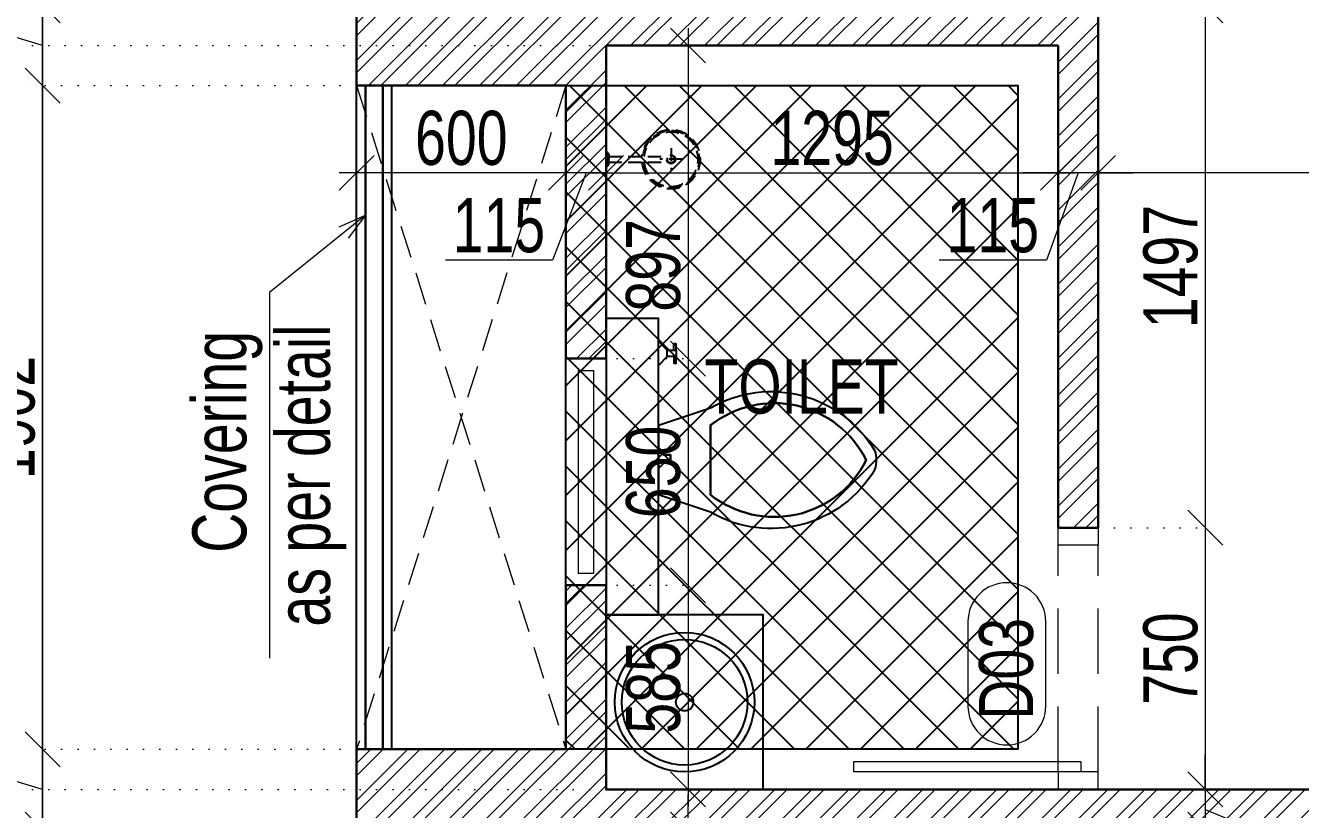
# Model space of a CAD drawing. Header units: inches. Extents: x 785882 to 928568, y 496782 to 576896.
# Drawn here: x 861737 to 865391, y 519789 to 522037 of the extents above; entities that cross this region are included whole.
import ezdxf
from ezdxf.enums import TextEntityAlignment as Align

# ---------------------------------------------------------------- set-up
doc = ezdxf.new("R2010")
doc.units = ezdxf.units.IN
doc.header["$LTSCALE"] = 750
doc.header["$MEASUREMENT"] = 0
for name, pattern in [('DOT', [0.25, 0, -0.25]), ('HIDDEN', [0.375, 0.25, -0.125]), ('HIDDEN2', [0.1875, 0.125, -0.0625])]:
    doc.linetypes.add(name, pattern=pattern)
for name, color, linetype, lineweight in [('DIMENSION WORKING-MSA', 222, 'Continuous', 13), ('DOOR NO-MSA', 4, 'Continuous', 9), ('DOOR-MSA', 50, 'Continuous', 13), ('DOTTED LINE-MSA', 3, 'HIDDEN2', 13), ('ELE-01-MSA', 7, 'Continuous', 30), ('TEXT DETAIL-MSA', 212, 'Continuous', 13), ('TEXT ROOM NAME-MSA', 210, 'Continuous', 13), ('WALL HATCH-MSA', 251, 'Continuous', 9), ('WALL-MSA', 32, 'Continuous', 30), ('WINDOW-MSA', 50, 'Continuous', 13)]:
    doc.layers.add(name, color=color, linetype=linetype, lineweight=lineweight)
for name, color, linetype in [('ELE-02-MSA', 4, 'Continuous'), ('HATCH-SUNK 300MM-MSA', 47, 'Continuous'), ('P.FIXTURE', 7, 'Continuous')]:
    doc.layers.add(name, color=color, linetype=linetype)
doc.styles.add('125', font='swisscl.ttf', dxfattribs={"height": 125})
doc.styles.add('AR', font='swisscl.ttf')
doc.styles.add('ARIAL', font='swisscl.ttf', dxfattribs={"height": 360})
doc.styles.add('Arial-Reg+0.8Sc', font='swisscl.ttf')
doc.styles.add('MtXpl_Swis721_LtCn_B', font='swisscl.ttf')
doc.dimstyles.new('100 K.T', dxfattribs={"dimtxt": 360, "dimasz": 80, "dimexe": 0.18, "dimexo": 0.0625, "dimgap": 1, "dimtad": 1, "dimdec": 0, "dimzin": 0, "dimdsep": 46, "dimtxsty": 'ARIAL', "dimblk": 'DOT', "dimcen": 0.09, "dimse1": 1, "dimse2": 1, "dimclrd": 50, "dimclrt": 256, "dimadec": 0, "dimazin": 0, "dimtfac": 1, "dimtdec": 0, "dimtofl": 0, "dimtmove": 1, "dimatfit": 0, "dimfxl": 1, "dimtolj": 1, "dimtzin": 0, "dimlwd": -1, "dimarcsym": 0})
doc.dimstyles.new('WORKING DIM', dxfattribs={"dimtxt": 155, "dimasz": 100, "dimexe": 50, "dimexo": 0, "dimgap": 20, "dimtad": 1, "dimdec": 0, "dimzin": 0, "dimdsep": 46, "dimtxsty": 'AR', "dimblk": 'OBLIQUE', "dimcen": 0.09, "dimdle": 50, "dimclrd": 256, "dimclre": 250, "dimclrt": 256, "dimadec": 0, "dimazin": 0, "dimtfac": 1, "dimtdec": 0, "dimtofl": 0, "dimtmove": 1, "dimatfit": 0, "dimfxl": 1, "dimtolj": 1, "dimtzin": 0, "dimlwd": -1, "dimlwe": -1, "dimarcsym": 0})
pattern_1 = [(45, (36976.4, 0), (-53.0330086, 53.0330086), []), (45, (37011.755, 0), (-53.0330086, 53.0330086), [])]

# ---------------------------------------------------------------- blocks, each defined once
blk = doc.blocks.new('t4tgg34')
for points in [[(375405.3, -62759.1), (375390.8, -62744.6), (375390.8, -62738.4), (375370.8, -62738.4), (375370.8, -62719.7), (375390.8, -62719.7), (375390.8, -62713.4), (375405.3, -62699), (375405.3, -62635.1), (375255.5, -62585.2, 0.412342), (374784.6, -62708.9, 0.132891), (374784.6, -62761, 0.412336), (375255.5, -62884.7), (375405.3, -62834.8)], [(375255.5, -62834.8, -0.475238), (374809.5, -62734.9, -0.475243), (375255.5, -62635.1)]]:
    blk.add_lwpolyline(points, format="xyb", close=True)
blk.add_lwpolyline([(375255.5, -62834.8), (375255.5, -62635.1, 0.475243), (374809.5, -62734.9, 0.475238), (375255.5, -62834.8, 0.489246)], format="xyb")
blk.add_lwpolyline([(375405.3, -62635.1), (375405.3, -62699), (375390.8, -62713.4), (375390.8, -62719.7), (375370.8, -62719.7), (375370.8, -62738.4), (375390.8, -62738.4), (375390.8, -62744.6), (375405.3, -62759.1), (375405.3, -62699), (375405.3, -62834.8)])
blk = doc.blocks.new('9')
at = {"linetype": 'Continuous'}
for p, q in [((709869.5, -390414.7), (709869.5, -390433.8)), ((709875.9, -390433.8), (709869.5, -390433.8)), ((709875.9, -390414.7), (709875.9, -390433.8))]:
    blk.add_line(p, q, dxfattribs=at)
for points in [[(709875.9, -390395.7), (709875.9, -390376.6), (709869.5, -390376.6), (709869.5, -390395.7)], [(709894.9, -390395.7), (709920.3, -390370.3), (709920.3, -390440.1), (709894.9, -390414.7)]]:
    blk.add_lwpolyline(points, dxfattribs=at)
blk.add_lwpolyline([(709894.9, -390414.7), (709869.5, -390414.7), (709869.5, -390395.7), (709894.9, -390395.7)], close=True, dxfattribs=at)
blk = doc.blocks.new('SHOWE')
at = {"linetype": 'HIDDEN', "ltscale": 0.2}
for p, q in [((3964261.3, -1171717.9), (3964261.3, -1171674.7)), ((3964261.3, -1171674.7), (3964263.3, -1171674.7)), ((3964264.2, -1171676.3), (3964264.2, -1171716.3)), ((3964447.4, -1171664.5), (3964447.4, -1171728.1)), ((3964268.7, -1171680.5), (3964268.7, -1171696.3)), ((3964268.7, -1171688.6), (3964437.5, -1171688.6)), ((3964268.7, -1171712), (3964268.7, -1171696.3)), ((3964268.7, -1171704), (3964437.5, -1171704)), ((3964479.2, -1171696.3), (3964415.6, -1171696.3)), ((3964261.3, -1171717.9), (3964263.3, -1171717.9))]:
    blk.add_line(p, q, dxfattribs=at)
for radius in [12.5, 10.6]:
    blk.add_circle((3964447.4, -1171696.3), radius, dxfattribs=at)
for centre, radius, start, end in [((3964447.4, -1171696.3), 84.1, 185.2383, 174.7617), ((3964447.4, -1171696.3), 81.4, 185.4105, 174.5895), ((3964447.4, -1171696.3), 78, 185.6496, 174.3504), ((3964262.4, -1171676.3), 1.76, 358.0282, 62.0821), ((3964259.8, -1171685.3), 10.1, 28.3436, 64.2104), ((3964259.8, -1171707.2), 10.1, 295.7896, 331.6564), ((3964262.4, -1171716.3), 1.76, 297.9179, 1.9718)]:
    blk.add_arc(centre, radius, start, end, dxfattribs=at)
blk = doc.blocks.new('A$C59c041b7')
at = {"layer": 'HATCH-SUNK 300MM-MSA', "transparency": 33554559}
h = blk.add_hatch(dxfattribs=at)
h.set_pattern_fill('ANSI37', color=256, scale=35)
h.set_pattern_definition([(45, (0, 0), (-78.57724, 78.57724), []), (135, (0, 0), (-78.57724, -78.57724), [])])
h.paths.add_polyline_path([(0, -41339.9), (1295.4, -41339.9), (1295.4, -43242.1), (0, -43242.1)])
at = {"layer": 'HATCH-SUNK 300MM-MSA'}
blk.add_lwpolyline([(0, -41339.9), (1295.4, -41339.9), (1295.4, -43242.1), (0, -43242.1)], close=True, dxfattribs=at)
blk = doc.blocks.new('_Dot')
at = {"linetype": 'ByBlock', "lineweight": -2}
blk.add_line((-0.5, 0), (-1, 0), dxfattribs=at)
at = {"linetype": 'ByBlock', "const_width": 0.5}
blk.add_lwpolyline([(-0.25, 0, 1), (0.25, 0, 1)], format="xyb", close=True, dxfattribs=at)
blk = doc.blocks.new('Win-Tag-03')
blk.add_lwpolyline([(-130, 120), (130, 120, -0.414214), (250, 0), (250, 0, -0.414214), (130, -120), (-130, -120, -0.414214), (-250, 0), (-250, 0, -0.414214)], format="xyb", close=True)
blk = doc.blocks.new('A$Ca69f7aba')
at = {"layer": 'WINDOW-MSA', "ltscale": 5000}
for points in [[(-750, 0), (-700, 0), (-700, -115), (-750, -115)], [(0, 0), (-50, 0), (-50, -115), (0, -115)], [(-50, -50), (-50, -700), (-80, -700), (-80, -50)]]:
    blk.add_lwpolyline(points, close=True, dxfattribs=at)
at = {"layer": 'WINDOW-MSA', "linetype": 'HIDDEN'}
blk.add_lwpolyline([(-50, 0), (-700, 0)], dxfattribs=at)
at = {"layer": 'WINDOW-MSA', "linetype": 'HIDDEN', "elevation": 0}
blk.add_lwpolyline([(-50, -115), (-700, -115)], dxfattribs=at)
blk = doc.blocks.new('_Oblique')
at = {"color": 0, "linetype": 'ByBlock', "lineweight": -2}
blk.add_line((-0.5, -0.5), (0.5, 0.5), dxfattribs=at)
blk = doc.blocks.new('*D2219')
at = {"layer": 'Defpoints', "color": 0, "ltscale": 0.25, "transparency": 16777216}
for p in [(861785.9, 519961.9), (862685.9, 519961.9), (862685.9, 519731.9)]:
    blk.add_point(p, dxfattribs=at)
at = {"layer": 'DIMENSION WORKING-MSA', "ltscale": 0.25, "transparency": 16777216}
for p, q in [((861626.4, 519894.7), (861626.4, 520205.4)), ((861785.9, 519961.9), (861785.9, 520061.9)), ((861785.9, 519731.9), (861785.9, 519961.9)), ((861785.9, 519846.9), (861626.4, 519894.7)), ((861785.9, 519731.9), (861785.9, 519631.9))]:
    blk.add_line(p, q, dxfattribs=at)
at = {"layer": 'DIMENSION WORKING-MSA', "color": 250, "linetype": 'DOT', "ltscale": 0.25, "transparency": 16777216}
for p, q in [((862685.9, 519961.9), (861735.9, 519961.9)), ((862685.9, 519731.9), (861735.9, 519731.9))]:
    blk.add_line(p, q, dxfattribs=at)
at = {"layer": 'DIMENSION WORKING-MSA', "ltscale": 0.25, "transparency": 16777216, "xscale": 100, "yscale": 100, "zscale": 100}
for p, rotation in [((861785.9, 519961.9), 270), ((861785.9, 519731.9), 90)]:
    blk.add_blockref('_Oblique', p, dxfattribs=dict(at, rotation=rotation))
at = {"layer": 'DIMENSION WORKING-MSA', "ltscale": 0.25, "transparency": 16777216, "insert": (861526.9, 520050), "char_height": 155, "attachment_point": 5, "rotation": 90, "style": 'AR'}
blk.add_mtext('\\A1;230', dxfattribs=at)
blk = doc.blocks.new('*D2220')
at = {"layer": 'Defpoints', "color": 0, "ltscale": 0.25, "transparency": 16777216}
for p in [(861785.9, 521864.1), (862685.9, 521864.1), (862685.9, 519961.9)]:
    blk.add_point(p, dxfattribs=at)
at = {"layer": 'DIMENSION WORKING-MSA', "ltscale": 0.25, "transparency": 16777216}
blk.add_line((861785.9, 519911.9), (861785.9, 521914.1), dxfattribs=at)
at = {"layer": 'DIMENSION WORKING-MSA', "color": 250, "linetype": 'DOT', "ltscale": 0.25, "transparency": 16777216}
for p, q in [((862685.9, 521864.1), (861735.9, 521864.1)), ((862685.9, 519961.9), (861735.9, 519961.9))]:
    blk.add_line(p, q, dxfattribs=at)
at = {"layer": 'DIMENSION WORKING-MSA', "ltscale": 0.25, "transparency": 16777216, "xscale": 100, "yscale": 100, "zscale": 100}
for p, rotation in [((861785.9, 521864.1), 90), ((861785.9, 519961.9), 270)]:
    blk.add_blockref('_Oblique', p, dxfattribs=dict(at, rotation=rotation))
at = {"layer": 'DIMENSION WORKING-MSA', "ltscale": 0.25, "transparency": 16777216, "insert": (861686.5, 520913), "char_height": 155, "attachment_point": 5, "rotation": 90, "style": 'AR'}
blk.add_mtext('\\A1;1902', dxfattribs=at)
blk = doc.blocks.new('*D2229')
at = {"layer": 'Defpoints', "color": 0, "ltscale": 0.25, "transparency": 16777216}
for p in [(861785.9, 522094.1), (862685.9, 522094.1), (862685.9, 521864.1)]:
    blk.add_point(p, dxfattribs=at)
at = {"layer": 'DIMENSION WORKING-MSA', "ltscale": 0.25, "transparency": 16777216}
for p, q in [((861626.4, 522026.9), (861626.4, 522337.6)), ((861785.9, 522094.1), (861785.9, 522194.1)), ((861785.9, 521864.1), (861785.9, 522094.1)), ((861785.9, 521979.1), (861626.4, 522026.9)), ((861785.9, 521864.1), (861785.9, 521764.1))]:
    blk.add_line(p, q, dxfattribs=at)
at = {"layer": 'DIMENSION WORKING-MSA', "color": 250, "linetype": 'DOT', "ltscale": 0.25, "transparency": 16777216}
for p, q in [((862685.9, 522094.1), (861735.9, 522094.1)), ((862685.9, 521864.1), (861735.9, 521864.1))]:
    blk.add_line(p, q, dxfattribs=at)
at = {"layer": 'DIMENSION WORKING-MSA', "ltscale": 0.25, "transparency": 16777216, "xscale": 100, "yscale": 100, "zscale": 100}
for p, rotation in [((861785.9, 522094.1), 270), ((861785.9, 521864.1), 90)]:
    blk.add_blockref('_Oblique', p, dxfattribs=dict(at, rotation=rotation))
at = {"layer": 'DIMENSION WORKING-MSA', "ltscale": 0.25, "transparency": 16777216, "insert": (861526.9, 522182.2), "char_height": 155, "attachment_point": 5, "rotation": 90, "style": 'AR'}
blk.add_mtext('\\A1;230', dxfattribs=at)
blk = doc.blocks.new('*D2144')
at = {"layer": 'Defpoints', "color": 0, "ltscale": 0.25, "transparency": 16777216}
for p in [(861135.9, 519846.9), (863400.9, 519846.9), (862685.9, 519731.9)]:
    blk.add_point(p, dxfattribs=at)
at = {"layer": 'DIMENSION WORKING-MSA', "ltscale": 0.25, "transparency": 16777216}
for p, q in [((860976.8, 519837.1), (860976.8, 520143.9)), ((861135.9, 519846.9), (861135.9, 519946.9)), ((861135.9, 519731.9), (861135.9, 519846.9)), ((861135.9, 519789.4), (860976.8, 519837.1)), ((861135.9, 519731.9), (861135.9, 519631.9))]:
    blk.add_line(p, q, dxfattribs=at)
at = {"layer": 'DIMENSION WORKING-MSA', "color": 250, "linetype": 'DOT', "ltscale": 0.25, "transparency": 16777216}
for p, q in [((863400.9, 519846.9), (861085.9, 519846.9)), ((862685.9, 519731.9), (861085.9, 519731.9))]:
    blk.add_line(p, q, dxfattribs=at)
at = {"layer": 'DIMENSION WORKING-MSA', "ltscale": 0.25, "transparency": 16777216, "xscale": 100, "yscale": 100, "zscale": 100}
for p, rotation in [((861135.9, 519846.9), 270), ((861135.9, 519731.9), 90)]:
    blk.add_blockref('_Oblique', p, dxfattribs=dict(at, rotation=rotation))
at = {"layer": 'DIMENSION WORKING-MSA', "ltscale": 0.25, "transparency": 16777216, "insert": (860877.7, 519990.5), "char_height": 155, "attachment_point": 5, "rotation": 90, "style": 'AR'}
blk.add_mtext('\\A1;115', dxfattribs=at)
blk = doc.blocks.new('*D2065')
at = {"layer": 'Defpoints', "color": 0, "ltscale": 0.25, "transparency": 16777216}
for p in [(861135.9, 521979.1), (863400.9, 521979.1), (863400.9, 519846.9)]:
    blk.add_point(p, dxfattribs=at)
at = {"layer": 'DIMENSION WORKING-MSA', "ltscale": 0.25, "transparency": 16777216}
blk.add_line((861135.9, 519796.9), (861135.9, 522029.1), dxfattribs=at)
at = {"layer": 'DIMENSION WORKING-MSA', "color": 250, "linetype": 'DOT', "ltscale": 0.25, "transparency": 16777216}
for p, q in [((863400.9, 521979.1), (861085.9, 521979.1)), ((863400.9, 519846.9), (861085.9, 519846.9))]:
    blk.add_line(p, q, dxfattribs=at)
at = {"layer": 'DIMENSION WORKING-MSA', "ltscale": 0.25, "transparency": 16777216, "xscale": 100, "yscale": 100, "zscale": 100}
for p, rotation in [((861135.9, 521979.1), 90), ((861135.9, 519846.9), 270)]:
    blk.add_blockref('_Oblique', p, dxfattribs=dict(at, rotation=rotation))
at = {"layer": 'DIMENSION WORKING-MSA', "ltscale": 0.25, "transparency": 16777216, "insert": (861036.5, 520913), "char_height": 155, "attachment_point": 5, "rotation": 90, "style": 'AR'}
blk.add_mtext('\\A1;2132', dxfattribs=at)
blk = doc.blocks.new('*D2066')
at = {"layer": 'Defpoints', "color": 0, "ltscale": 0.25, "transparency": 16777216}
for p in [(861135.9, 522094.1), (862685.9, 522094.1), (863400.9, 521979.1)]:
    blk.add_point(p, dxfattribs=at)
at = {"layer": 'DIMENSION WORKING-MSA', "ltscale": 0.25, "transparency": 16777216}
for p, q in [((860976.8, 522084.3), (860976.8, 522391.1)), ((861135.9, 522094.1), (861135.9, 522194.1)), ((861135.9, 522036.6), (860976.8, 522084.3)), ((861135.9, 521979.1), (861135.9, 522094.1)), ((861135.9, 521979.1), (861135.9, 521879.1))]:
    blk.add_line(p, q, dxfattribs=at)
at = {"layer": 'DIMENSION WORKING-MSA', "color": 250, "linetype": 'DOT', "ltscale": 0.25, "transparency": 16777216}
for p, q in [((862685.9, 522094.1), (861085.9, 522094.1)), ((863400.9, 521979.1), (861085.9, 521979.1))]:
    blk.add_line(p, q, dxfattribs=at)
at = {"layer": 'DIMENSION WORKING-MSA', "ltscale": 0.25, "transparency": 16777216, "xscale": 100, "yscale": 100, "zscale": 100}
for p, rotation in [((861135.9, 522094.1), 270), ((861135.9, 521979.1), 90)]:
    blk.add_blockref('_Oblique', p, dxfattribs=dict(at, rotation=rotation))
at = {"layer": 'DIMENSION WORKING-MSA', "ltscale": 0.25, "transparency": 16777216, "insert": (860877.7, 522237.7), "char_height": 155, "attachment_point": 5, "rotation": 90, "style": 'AR'}
blk.add_mtext('\\A1;115', dxfattribs=at)
blk = doc.blocks.new('*D2110')
at = {"layer": 'Defpoints', "color": 0, "ltscale": 0.25, "transparency": 16777216}
for p in [(860485.9, 563204), (863285.9, 563204), (863285.9, 504339.5)]:
    blk.add_point(p, dxfattribs=at)
at = {"layer": 'DIMENSION WORKING-MSA', "ltscale": 0.25, "transparency": 16777216}
blk.add_line((860485.9, 504289.5), (860485.9, 563254), dxfattribs=at)
at = {"layer": 'DIMENSION WORKING-MSA', "color": 250, "linetype": 'DOT', "ltscale": 0.25, "transparency": 16777216}
for p, q in [((863285.9, 563204), (860435.9, 563204)), ((863285.9, 504339.5), (860435.9, 504339.5))]:
    blk.add_line(p, q, dxfattribs=at)
at = {"layer": 'DIMENSION WORKING-MSA', "ltscale": 0.25, "transparency": 16777216, "xscale": 100, "yscale": 100, "zscale": 100}
for p, rotation in [((860485.9, 563204), 90), ((860485.9, 504339.5), 270)]:
    blk.add_blockref('_Oblique', p, dxfattribs=dict(at, rotation=rotation))
at = {"layer": 'DIMENSION WORKING-MSA', "ltscale": 0.25, "transparency": 16777216, "insert": (860386.5, 533771.7), "char_height": 155, "attachment_point": 5, "rotation": 90, "style": 'AR'}
blk.add_mtext('\\A1;58865', dxfattribs=at)
blk = doc.blocks.new('*D1546')
at = {"layer": 'Defpoints', "color": 0, "ltscale": 0.25, "transparency": 16777216}
for p in [(863385.9, 519731.9), (863635.9, 519731.9), (863385.9, 519514)]:
    blk.add_point(p, dxfattribs=at)
at = {"layer": 'DIMENSION WORKING-MSA', "ltscale": 0.25, "transparency": 16777216}
for p, q in [((863635.9, 519731.9), (863635.9, 519831.9)), ((863635.9, 519514), (863635.9, 519731.9)), ((863635.9, 519622.9), (863885.9, 519527.5)), ((863635.9, 519514), (863635.9, 519414)), ((863885.9, 519527.5), (863885.9, 519217))]:
    blk.add_line(p, q, dxfattribs=at)
at = {"layer": 'DIMENSION WORKING-MSA', "color": 250, "linetype": 'DOT', "ltscale": 0.25, "transparency": 16777216}
for p, q in [((863385.9, 519731.9), (863685.9, 519731.9)), ((863385.9, 519514), (863685.9, 519514))]:
    blk.add_line(p, q, dxfattribs=at)
at = {"layer": 'DIMENSION WORKING-MSA', "ltscale": 0.25, "transparency": 16777216, "xscale": 100, "yscale": 100, "zscale": 100}
for p, rotation in [((863635.9, 519731.9), 270), ((863635.9, 519514), 90)]:
    blk.add_blockref('_Oblique', p, dxfattribs=dict(at, rotation=rotation))
at = {"layer": 'DIMENSION WORKING-MSA', "ltscale": 0.25, "transparency": 16777216, "insert": (863786.5, 519372.2), "char_height": 155, "attachment_point": 5, "rotation": 90, "style": 'AR'}
blk.add_mtext('\\A1;218', dxfattribs=at)
blk = doc.blocks.new('*D1547')
at = {"layer": 'Defpoints', "color": 0, "ltscale": 0.25, "transparency": 16777216}
for p in [(863635.9, 521979.1, 0), (863385.9, 521081.9), (863635.9, 521081.9)]:
    blk.add_point(p, dxfattribs=at)
at = {"layer": 'DIMENSION WORKING-MSA', "ltscale": 0.25, "transparency": 16777216}
blk.add_line((863635.9, 522029.1), (863635.9, 521031.9), dxfattribs=at)
at = {"layer": 'DIMENSION WORKING-MSA', "color": 250, "linetype": 'DOT', "ltscale": 0.25, "transparency": 16777216}
for p, q in [((863635.9, 521979.1), (863685.9, 521979.1)), ((863385.9, 521081.9), (863685.9, 521081.9))]:
    blk.add_line(p, q, dxfattribs=at)
at = {"layer": 'DIMENSION WORKING-MSA', "ltscale": 0.25, "transparency": 16777216, "xscale": 100, "yscale": 100, "zscale": 100}
for p, rotation in [((863635.9, 521979.1), 90), ((863635.9, 521081.9), 270)]:
    blk.add_blockref('_Oblique', p, dxfattribs=dict(at, rotation=rotation))
at = {"layer": 'DIMENSION WORKING-MSA', "ltscale": 0.25, "transparency": 16777216, "insert": (863536.5, 521349), "char_height": 155, "attachment_point": 5, "rotation": 90, "style": 'AR'}
blk.add_mtext('\\A1;897', dxfattribs=at)
blk = doc.blocks.new('*D1548')
at = {"layer": 'Defpoints', "color": 0, "ltscale": 0.25, "transparency": 16777216}
for p in [(863385.9, 521081.9), (863385.9, 520431.9), (863635.9, 520431.9)]:
    blk.add_point(p, dxfattribs=at)
at = {"layer": 'DIMENSION WORKING-MSA', "ltscale": 0.25, "transparency": 16777216}
blk.add_line((863635.9, 521131.9), (863635.9, 520381.9), dxfattribs=at)
at = {"layer": 'DIMENSION WORKING-MSA', "color": 250, "linetype": 'DOT', "ltscale": 0.25, "transparency": 16777216}
for p, q in [((863385.9, 521081.9), (863685.9, 521081.9)), ((863385.9, 520431.9), (863685.9, 520431.9))]:
    blk.add_line(p, q, dxfattribs=at)
at = {"layer": 'DIMENSION WORKING-MSA', "ltscale": 0.25, "transparency": 16777216, "xscale": 100, "yscale": 100, "zscale": 100}
for p, rotation in [((863635.9, 521081.9), 90), ((863635.9, 520431.9), 270)]:
    blk.add_blockref('_Oblique', p, dxfattribs=dict(at, rotation=rotation))
at = {"layer": 'DIMENSION WORKING-MSA', "ltscale": 0.25, "transparency": 16777216, "insert": (863536.5, 520756.9), "char_height": 155, "attachment_point": 5, "rotation": 90, "style": 'AR'}
blk.add_mtext('\\A1;650', dxfattribs=at)
blk = doc.blocks.new('*D1549')
at = {"layer": 'Defpoints', "color": 0, "ltscale": 0.25, "transparency": 16777216}
for p in [(863385.9, 520431.9), (863635.9, 519846.9), (863635.9, 519846.9)]:
    blk.add_point(p, dxfattribs=at)
at = {"layer": 'DIMENSION WORKING-MSA', "ltscale": 0.25, "transparency": 16777216}
blk.add_line((863635.9, 520481.9), (863635.9, 519796.9), dxfattribs=at)
at = {"layer": 'DIMENSION WORKING-MSA', "color": 250, "linetype": 'DOT', "ltscale": 0.25, "transparency": 16777216}
for p, q in [((863385.9, 520431.9), (863685.9, 520431.9)), ((863635.9, 519846.9), (863685.9, 519846.9))]:
    blk.add_line(p, q, dxfattribs=at)
at = {"layer": 'DIMENSION WORKING-MSA', "ltscale": 0.25, "transparency": 16777216, "xscale": 100, "yscale": 100, "zscale": 100}
for p, rotation in [((863635.9, 520431.9), 90), ((863635.9, 519846.9), 270)]:
    blk.add_blockref('_Oblique', p, dxfattribs=dict(at, rotation=rotation))
at = {"layer": 'DIMENSION WORKING-MSA', "ltscale": 0.25, "transparency": 16777216, "insert": (863536.5, 520139.4), "char_height": 155, "attachment_point": 5, "rotation": 90, "style": 'AR'}
blk.add_mtext('\\A1;585', dxfattribs=at)
blk = doc.blocks.new('*D1562')
at = {"layer": 'Defpoints', "color": 0, "ltscale": 0.25, "transparency": 16777216}
for p in [(864811.3, 522094.1), (864811.3, 520596.9), (865118.4, 520596.9)]:
    blk.add_point(p, dxfattribs=at)
at = {"layer": 'DIMENSION WORKING-MSA', "ltscale": 0.25, "transparency": 16777216}
blk.add_line((865118.4, 522144.1), (865118.4, 520546.9), dxfattribs=at)
at = {"layer": 'DIMENSION WORKING-MSA', "color": 250, "linetype": 'DOT', "ltscale": 0.25, "transparency": 16777216}
for p, q in [((864811.3, 522094.1), (865168.4, 522094.1)), ((864811.3, 520596.9), (865168.4, 520596.9))]:
    blk.add_line(p, q, dxfattribs=at)
at = {"layer": 'DIMENSION WORKING-MSA', "ltscale": 0.25, "transparency": 16777216, "xscale": 100, "yscale": 100, "zscale": 100}
for p, rotation in [((865118.4, 522094.1), 90), ((865118.4, 520596.9), 270)]:
    blk.add_blockref('_Oblique', p, dxfattribs=dict(at, rotation=rotation))
at = {"layer": 'DIMENSION WORKING-MSA', "ltscale": 0.25, "transparency": 16777216, "insert": (865019.2, 521345.5), "char_height": 155, "attachment_point": 5, "rotation": 90, "style": 'AR'}
blk.add_mtext('\\A1;1497', dxfattribs=at)
blk = doc.blocks.new('*D1563')
at = {"layer": 'Defpoints', "color": 0, "ltscale": 0.25, "transparency": 16777216}
for p in [(864811.3, 520596.9), (864811.3, 519846.9), (865118.4, 519846.9)]:
    blk.add_point(p, dxfattribs=at)
at = {"layer": 'DIMENSION WORKING-MSA', "ltscale": 0.25, "transparency": 16777216}
blk.add_line((865118.4, 520646.9), (865118.4, 519796.9), dxfattribs=at)
at = {"layer": 'DIMENSION WORKING-MSA', "color": 250, "linetype": 'DOT', "ltscale": 0.25, "transparency": 16777216}
for p, q in [((864811.3, 520596.9), (865168.4, 520596.9)), ((864811.3, 519846.9), (865168.4, 519846.9))]:
    blk.add_line(p, q, dxfattribs=at)
at = {"layer": 'DIMENSION WORKING-MSA', "ltscale": 0.25, "transparency": 16777216, "xscale": 100, "yscale": 100, "zscale": 100}
for p, rotation in [((865118.4, 520596.9), 90), ((865118.4, 519846.9), 270)]:
    blk.add_blockref('_Oblique', p, dxfattribs=dict(at, rotation=rotation))
at = {"layer": 'DIMENSION WORKING-MSA', "ltscale": 0.25, "transparency": 16777216, "insert": (865019.1, 520221.9), "char_height": 155, "attachment_point": 5, "rotation": 90, "style": 'AR'}
blk.add_mtext('\\A1;750', dxfattribs=at)
blk = doc.blocks.new('*D1564')
at = {"layer": 'Defpoints', "color": 0, "ltscale": 0.25, "transparency": 16777216}
for p in [(865118.4, 519846.9), (865118.4, 519731.9), (865118.4, 519731.9)]:
    blk.add_point(p, dxfattribs=at)
at = {"layer": 'DIMENSION WORKING-MSA', "ltscale": 0.25, "transparency": 16777216}
for p, q in [((865118.4, 519846.9), (865118.4, 519946.9)), ((865118.4, 519846.9), (865118.4, 519731.9)), ((865118.4, 519789.4), (865368.4, 519686.4)), ((865118.4, 519731.9), (865118.4, 519631.9)), ((865368.4, 519686.4), (865368.4, 519379.6))]:
    blk.add_line(p, q, dxfattribs=at)
at = {"layer": 'DIMENSION WORKING-MSA', "color": 250, "linetype": 'DOT', "ltscale": 0.25, "transparency": 16777216}
for p, q in [((865118.4, 519846.9), (865168.4, 519846.9)), ((865118.4, 519731.9), (865168.4, 519731.9))]:
    blk.add_line(p, q, dxfattribs=at)
at = {"layer": 'DIMENSION WORKING-MSA', "ltscale": 0.25, "transparency": 16777216, "xscale": 100, "yscale": 100, "zscale": 100}
for p, rotation in [((865118.4, 519846.9), 270), ((865118.4, 519731.9), 90)]:
    blk.add_blockref('_Oblique', p, dxfattribs=dict(at, rotation=rotation))
at = {"layer": 'DIMENSION WORKING-MSA', "ltscale": 0.25, "transparency": 16777216, "insert": (865269.4, 519533), "char_height": 155, "attachment_point": 5, "rotation": 90, "style": 'AR'}
blk.add_mtext('\\A1;115', dxfattribs=at)
blk = doc.blocks.new('*D1435')
at = {"layer": 'Defpoints', "color": 0, "ltscale": 0.25, "transparency": 16777216}
for p in [(863400.9, 521614.1), (864696.3, 521614.1), (864696.3, 521614.1)]:
    blk.add_point(p, dxfattribs=at)
at = {"layer": 'DIMENSION WORKING-MSA', "color": 250, "linetype": 'DOT', "ltscale": 0.25, "transparency": 16777216}
for p, q in [((863400.9, 521614.1), (863400.9, 521664.1)), ((864696.3, 521614.1), (864696.3, 521664.1))]:
    blk.add_line(p, q, dxfattribs=at)
at = {"layer": 'DIMENSION WORKING-MSA', "ltscale": 0.25, "transparency": 16777216}
blk.add_line((863350.9, 521614.1), (864746.3, 521614.1), dxfattribs=at)
at = {"layer": 'DIMENSION WORKING-MSA', "ltscale": 0.25, "transparency": 16777216, "xscale": 100, "yscale": 100, "zscale": 100, "rotation": 180}
blk.add_blockref('_Oblique', (863400.9, 521614.1), dxfattribs=at)
at = {"layer": 'DIMENSION WORKING-MSA', "ltscale": 0.25, "transparency": 16777216, "xscale": 100, "yscale": 100, "zscale": 100}
blk.add_blockref('_Oblique', (864696.3, 521614.1), dxfattribs=at)
at = {"layer": 'DIMENSION WORKING-MSA', "ltscale": 0.25, "transparency": 16777216, "insert": (864048.6, 521713.4), "char_height": 155, "attachment_point": 5, "style": 'AR'}
blk.add_mtext('\\A1;1295', dxfattribs=at)
blk = doc.blocks.new('*D1436')
at = {"layer": 'Defpoints', "color": 0, "ltscale": 0.25, "transparency": 16777216}
for p in [(863285.9, 521614.1), (863285.9, 521614.1), (863400.9, 521614.1)]:
    blk.add_point(p, dxfattribs=at)
at = {"layer": 'DIMENSION WORKING-MSA', "color": 250, "linetype": 'DOT', "ltscale": 0.25, "transparency": 16777216}
for p, q in [((863285.9, 521614.1), (863285.9, 521664.1)), ((863400.9, 521614.1), (863400.9, 521664.1))]:
    blk.add_line(p, q, dxfattribs=at)
at = {"layer": 'DIMENSION WORKING-MSA', "ltscale": 0.25, "transparency": 16777216}
for p, q in [((863285.9, 521614.1), (863185.9, 521614.1)), ((863343.4, 521614.1), (863247.1, 521364.1)), ((863400.9, 521614.1), (863285.9, 521614.1)), ((863400.9, 521614.1), (863500.9, 521614.1)), ((863247.1, 521364.1), (862940.3, 521364.1))]:
    blk.add_line(p, q, dxfattribs=at)
at = {"layer": 'DIMENSION WORKING-MSA', "ltscale": 0.25, "transparency": 16777216, "xscale": 100, "yscale": 100, "zscale": 100}
blk.add_blockref('_Oblique', (863285.9, 521614.1), dxfattribs=at)
at = {"layer": 'DIMENSION WORKING-MSA', "ltscale": 0.25, "transparency": 16777216, "xscale": 100, "yscale": 100, "zscale": 100, "rotation": 180}
blk.add_blockref('_Oblique', (863400.9, 521614.1), dxfattribs=at)
at = {"layer": 'DIMENSION WORKING-MSA', "ltscale": 0.25, "transparency": 16777216, "insert": (863093.7, 521463.1), "char_height": 155, "attachment_point": 5, "style": 'AR'}
blk.add_mtext('\\A1;115', dxfattribs=at)
blk = doc.blocks.new('*D1437')
at = {"layer": 'Defpoints', "color": 0, "ltscale": 0.25, "transparency": 16777216}
for p in [(862685.9, 521614.1), (862685.9, 521614.1), (863285.9, 521614.1)]:
    blk.add_point(p, dxfattribs=at)
at = {"layer": 'DIMENSION WORKING-MSA', "color": 250, "linetype": 'DOT', "ltscale": 0.25, "transparency": 16777216}
for p, q in [((862685.9, 521614.1), (862685.9, 521664.1)), ((863285.9, 521614.1), (863285.9, 521664.1))]:
    blk.add_line(p, q, dxfattribs=at)
at = {"layer": 'DIMENSION WORKING-MSA', "ltscale": 0.25, "transparency": 16777216}
blk.add_line((863335.9, 521614.1), (862635.9, 521614.1), dxfattribs=at)
at = {"layer": 'DIMENSION WORKING-MSA', "ltscale": 0.25, "transparency": 16777216, "xscale": 100, "yscale": 100, "zscale": 100, "rotation": 180}
blk.add_blockref('_Oblique', (862685.9, 521614.1), dxfattribs=at)
at = {"layer": 'DIMENSION WORKING-MSA', "ltscale": 0.25, "transparency": 16777216, "xscale": 100, "yscale": 100, "zscale": 100}
blk.add_blockref('_Oblique', (863285.9, 521614.1), dxfattribs=at)
at = {"layer": 'DIMENSION WORKING-MSA', "ltscale": 0.25, "transparency": 16777216, "insert": (862985.9, 521713.4), "char_height": 155, "attachment_point": 5, "style": 'AR'}
blk.add_mtext('\\A1;600', dxfattribs=at)
blk = doc.blocks.new('*D1438')
at = {"layer": 'Defpoints', "color": 0, "ltscale": 0.25, "transparency": 16777216}
for p in [(864696.3, 521614.1), (864696.3, 521614.1), (864811.3, 521614.1)]:
    blk.add_point(p, dxfattribs=at)
at = {"layer": 'DIMENSION WORKING-MSA', "color": 250, "linetype": 'DOT', "ltscale": 0.25, "transparency": 16777216}
for p, q in [((864696.3, 521614.1), (864696.3, 521664.1)), ((864811.3, 521614.1), (864811.3, 521664.1))]:
    blk.add_line(p, q, dxfattribs=at)
at = {"layer": 'DIMENSION WORKING-MSA', "ltscale": 0.25, "transparency": 16777216}
for p, q in [((864696.3, 521614.1), (864596.3, 521614.1)), ((864753.8, 521614.1), (864662.9, 521364.1)), ((864811.3, 521614.1), (864696.3, 521614.1)), ((864811.3, 521614.1), (864911.3, 521614.1)), ((864662.9, 521364.1), (864356, 521364.1))]:
    blk.add_line(p, q, dxfattribs=at)
at = {"layer": 'DIMENSION WORKING-MSA', "ltscale": 0.25, "transparency": 16777216, "xscale": 100, "yscale": 100, "zscale": 100}
blk.add_blockref('_Oblique', (864696.3, 521614.1), dxfattribs=at)
at = {"layer": 'DIMENSION WORKING-MSA', "ltscale": 0.25, "transparency": 16777216, "xscale": 100, "yscale": 100, "zscale": 100, "rotation": 180}
blk.add_blockref('_Oblique', (864811.3, 521614.1), dxfattribs=at)
at = {"layer": 'DIMENSION WORKING-MSA', "ltscale": 0.25, "transparency": 16777216, "insert": (864509.4, 521463.1), "char_height": 155, "attachment_point": 5, "style": 'AR'}
blk.add_mtext('\\A1;115', dxfattribs=at)
blk = doc.blocks.new('*D1439')
at = {"layer": 'Defpoints', "color": 0, "ltscale": 0.25, "transparency": 16777216}
for p in [(864811.3, 521614.1), (864811.3, 521614.1), (868087.2, 521614.1)]:
    blk.add_point(p, dxfattribs=at)
at = {"layer": 'DIMENSION WORKING-MSA', "color": 250, "linetype": 'DOT', "ltscale": 0.25, "transparency": 16777216}
for p, q in [((864811.3, 521614.1), (864811.3, 521664.1)), ((868087.2, 521614.1), (868087.2, 521664.1))]:
    blk.add_line(p, q, dxfattribs=at)
at = {"layer": 'DIMENSION WORKING-MSA', "ltscale": 0.25, "transparency": 16777216}
blk.add_line((868137.2, 521614.1), (864761.3, 521614.1), dxfattribs=at)
at = {"layer": 'DIMENSION WORKING-MSA', "ltscale": 0.25, "transparency": 16777216, "xscale": 100, "yscale": 100, "zscale": 100, "rotation": 180}
blk.add_blockref('_Oblique', (864811.3, 521614.1), dxfattribs=at)
at = {"layer": 'DIMENSION WORKING-MSA', "ltscale": 0.25, "transparency": 16777216, "xscale": 100, "yscale": 100, "zscale": 100}
blk.add_blockref('_Oblique', (868087.2, 521614.1), dxfattribs=at)
at = {"layer": 'DIMENSION WORKING-MSA', "ltscale": 0.25, "transparency": 16777216, "insert": (866449.2, 521713.5), "char_height": 155, "attachment_point": 5, "style": 'AR'}
blk.add_mtext('\\A1;3276', dxfattribs=at)

msp = doc.modelspace()

# ---------------------------------------------------------------- hatches: boundary and pattern name
at = {"layer": 'WALL HATCH-MSA'}
h = msp.add_hatch(dxfattribs=at)
h.set_pattern_fill('ANSI32', color=256, scale=200)
h.set_pattern_definition(pattern_1)
h.paths.add_polyline_path([(863285.9, 521864.1), (863285.9, 521081.9), (863400.9, 521081.9), (863400.9, 521979.1), (864696.3, 521979.1), (864696.3, 520596.9), (864811.3, 520596.9), (864811.3, 522094.1), (862685.9, 522094.1), (862685.9, 521864.1)])
h = msp.add_hatch(dxfattribs=at)
h.set_pattern_fill('ANSI32', color=256, scale=200)
h.set_pattern_definition(pattern_1)
h.paths.add_polyline_path([(862685.9, 519961.9), (862685.9, 519731.9), (863285.9, 519731.9), (863285.9, 519514), (863400.9, 519514), (863400.9, 519731.9), (864581.3, 519731.9), (864581.3, 519031.9), (864696.3, 519031.9), (864696.3, 519731.9), (868087.2, 519731.9), (868087.2, 519231.9), (868202.2, 519231.9), (868202.2, 519846.9), (863400.9, 519846.9), (863400.9, 520431.9), (863285.9, 520431.9), (863285.9, 519961.9)])

# ---------------------------------------------------------------- linework, layer by layer
at = {"layer": 'Defpoints', "color": 1, "lineweight": 0}
msp.add_lwpolyline([(885512.3, 564104), (861785.9, 564104), (861785.9, 503439.5), (885512.3, 503439.5)], close=True, dxfattribs=at)
at = {"layer": 'DOTTED LINE-MSA'}
for points in [[(863285.9, 521864.1), (862685.9, 519961.9)], [(862685.9, 521864.1), (863285.9, 519961.9)]]:
    msp.add_lwpolyline(points, dxfattribs=at)
at = {"layer": 'ELE-01-MSA'}
for p, q in [((862710.9, 519961.9), (862710.9, 521864.1)), ((862760.9, 521864.1), (862760.9, 519961.9))]:
    msp.add_line(p, q, dxfattribs=at)
at = {"layer": 'ELE-02-MSA'}
for p, q in [((862685.9, 519961.9), (862685.9, 521864.1)), ((862785.9, 521864.1), (862785.9, 519961.9))]:
    msp.add_line(p, q, dxfattribs=at)
at = {"layer": 'P.FIXTURE'}
for points in [[(863550.9, 520346.9), (863550.9, 521196.9), (863400.9, 521196.9), (863400.9, 520346.9)], [(863400.9, 519846.9), (863850.9, 519846.9), (863850.9, 520346.9), (863400.9, 520346.9)]]:
    msp.add_lwpolyline(points, close=True, dxfattribs=at)
for radius in [200, 180, 25]:
    msp.add_circle((863625.9, 520096.9), radius, dxfattribs=at)
at = {"layer": 'WALL-MSA'}
for p, q in [((862685.9, 521864.1), (862685.9, 522094.1)), ((864811.3, 522094.1, 0), (864811.3, 520596.9)), ((864696.3, 521979.1, 0), (863400.9, 521979.1)), ((863400.9, 521081.9), (863400.9, 521979.1)), ((864696.3, 521979.1, 0), (864696.3, 520596.9, 0)), ((863285.9, 521864.1), (862685.9, 521864.1)), ((863285.9, 521081.9), (863285.9, 521864.1)), ((863400.9, 521081.9), (863285.9, 521081.9)), ((864811.3, 520596.9), (864696.3, 520596.9, 0)), ((863400.9, 520431.9), (863285.9, 520431.9)), ((863285.9, 519961.9), (863285.9, 520431.9)), ((863400.9, 519846.9), (863400.9, 520431.9)), ((862685.9, 519961.9), (863285.9, 519961.9)), ((862685.9, 519731.9), (862685.9, 519961.9)), ((863400.9, 519846.9), (868202.2, 519846.9))]:
    msp.add_line(p, q, dxfattribs=at)
at = {"layer": 'WINDOW-MSA'}
for p, q in [((863285.9, 520431.9), (863285.9, 521081.9)), ((863400.9, 521081.9), (863400.9, 520431.9))]:
    msp.add_line(p, q, dxfattribs=at)
msp.add_lwpolyline([(863320.9, 521046.9), (863320.9, 520466.9), (863365.9, 520466.9), (863365.9, 521046.9)], close=True, dxfattribs=at)

# ---------------------------------------------------------------- block references
at = {"layer": 'DOOR NO-MSA', "xscale": -0.9300595238095237, "yscale": 0.9300595238095237, "zscale": 0.9300595238095237, "rotation": 270.0000000000001}
msp.add_blockref('Win-Tag-03', (864549.7, 520206.9, 0), dxfattribs=at)
at = {"layer": 'DOOR-MSA', "rotation": 270}
msp.add_blockref('A$Ca69f7aba', (864811.3, 519846.9), dxfattribs=at)
at = {"layer": 'HATCH-SUNK 300MM-MSA'}
msp.add_blockref('A$C59c041b7', (863285.9, 563204), dxfattribs=at)
at = {"layer": 'P.FIXTURE', "lineweight": 30}
msp.add_blockref('SHOWE', (-3100860.4, 1693349.3), dxfattribs=at)
at = {"layer": 'P.FIXTURE', "rotation": 180}
msp.add_blockref('9', (1573471.3, 130691.7), dxfattribs=at)
at = {"layer": 'P.FIXTURE', "xscale": -1}
msp.add_blockref('t4tgg34', (1238956.1, 583525.9), dxfattribs=at)

# ---------------------------------------------------------------- texts
at = {"layer": 'DOOR NO-MSA', "style": 'Arial-Reg+0.8Sc'}
msp.add_text('D03', height=155, rotation=90, dxfattribs=at).set_placement((864547.1, 520192.7, 0), align=Align.MIDDLE_CENTER)
at = {"layer": 'TEXT DETAIL-MSA', "style": '125'}
for s, p in [('as per detail', (862532.1, 520746.5)), ('Covering', (862292.4, 520843.2))]:
    msp.add_text(s, height=155, rotation=90, dxfattribs=at).set_placement(p, align=Align.MIDDLE_CENTER)
at = {"layer": 'TEXT ROOM NAME-MSA', "lineweight": 0, "style": 'MtXpl_Swis721_LtCn_B'}
msp.add_text('TOILET', height=155, dxfattribs=at).set_placement((863683, 520924.4, 0))

# ---------------------------------------------------------------- dimensions: what is measured, and where the dimension line sits
at = {"layer": 'DIMENSION WORKING-MSA', "ltscale": 0.25}
for base, p1, p2, angle, picture, middle in [((860485.8949523, 563203.9564724), (863285.8949528, 504339.4564721), (863285.8949528, 563203.9564724), 90, '*D2110', (860386.5158566, 533771.7064723)), ((861135.9, 522094.1), (863400.9, 521979.1), (862685.9, 522094.1), 90, '*D2066', (860877.7, 522104.3)), ((861785.9, 522094.1), (862685.9, 521864.1), (862685.9, 522094.1), 90, '*D2229', (861526.9, 522046.9)), ((865118.4, 520596.9), (864811.3, 522094.1), (864811.3, 520596.9), 270, '*D1562', (865019.2, 521345.5)), ((861135.9, 521979.1), (863400.9, 519846.9), (863400.9, 521979.1), 90, '*D2065', (861036.5, 520913)), ((861785.9, 521864.1), (862685.9, 519961.9), (862685.9, 521864.1), 90, '*D2220', (861686.5, 520913)), ((863635.9, 520431.9), (863385.9, 521081.9), (863385.9, 520431.9), 270, '*D1548', (863536.5, 520756.9)), ((865118.4, 519846.9), (864811.3, 520596.9), (864811.3, 519846.9), 270, '*D1563', (865019.1, 520221.9)), ((863635.9, 519846.9), (863385.9, 520431.9), (863635.9, 519846.9), 270, '*D1549', (863536.5, 520139.4)), ((861785.9, 519961.9), (862685.9, 519731.9), (862685.9, 519961.9), 90, '*D2219', (861526.9, 519914.7)), ((861135.9, 519846.9), (862685.9, 519731.9), (863400.9, 519846.9), 90, '*D2144', (860877.7, 519857.1))]:
    dim = msp.add_linear_dim(base=base, p1=p1, p2=p2, angle=angle, dimstyle='WORKING DIM', dxfattribs=at)
    dim.commit()
    dim.dimension.update_dxf_attribs({"geometry": picture, "text_midpoint": middle})
for base, p1, p2, picture, middle in [((863635.9, 521081.9), (863635.9, 521979.1, 0), (863385.9, 521081.9), '*D1547', (863635.9, 521349)), ((865118.4, 519731.9), (865118.4, 519846.9), (865118.4, 519731.9), '*D1564', (865368.4, 519666.4)), ((863635.9, 519731.9), (863385.9, 519514), (863385.9, 519731.9), '*D1546', (863885.9, 519507.5))]:
    dim = msp.add_linear_dim(base=base, p1=p1, p2=p2, angle=270, dimstyle='WORKING DIM', dxfattribs=at)
    dim.commit()
    dim.dimension.update_dxf_attribs({"geometry": picture, "text_midpoint": middle, "dimtype": 160})
for base, p1, p2, picture, middle in [((862685.9, 521614.1), (863285.9, 521614.1), (862685.9, 521614.1), '*D1437', (862985.9, 521713.4)), ((864696.3, 521614.1), (863400.9, 521614.1), (864696.3, 521614.1), '*D1435', (864048.6, 521713.4)), ((864811.3, 521614.1), (868087.2, 521614.1), (864811.3, 521614.1), '*D1439', (866449.2, 521713.5))]:
    dim = msp.add_linear_dim(base=base, p1=p1, p2=p2, dimstyle='WORKING DIM', dxfattribs=at)
    dim.commit()
    dim.dimension.update_dxf_attribs({"geometry": picture, "text_midpoint": middle})
for base, p1, p2, picture, middle in [((863285.9, 521614.1), (863400.9, 521614.1), (863285.9, 521614.1), '*D1436', (863227.1, 521364.1)), ((864696.3, 521614.1), (864811.3, 521614.1), (864696.3, 521614.1), '*D1438', (864642.9, 521364.1))]:
    dim = msp.add_linear_dim(base=base, p1=p1, p2=p2, dimstyle='WORKING DIM', dxfattribs=at)
    dim.commit()
    dim.dimension.update_dxf_attribs({"geometry": picture, "text_midpoint": middle, "dimtype": 160})

# ---------------------------------------------------------------- leaders
at = {"layer": 'TEXT DETAIL-MSA'}
msp.add_leader([(862710.9, 521493.3), (862435.9, 521270.8), (862435.9, 520223.4)], dimstyle='100 K.T', override={"dimgap": 1, "dimtad": 0, "dimclrd": 256, "dimldrblk": 'Open30'}, dxfattribs=at)

doc.saveas('drawing.dxf')
